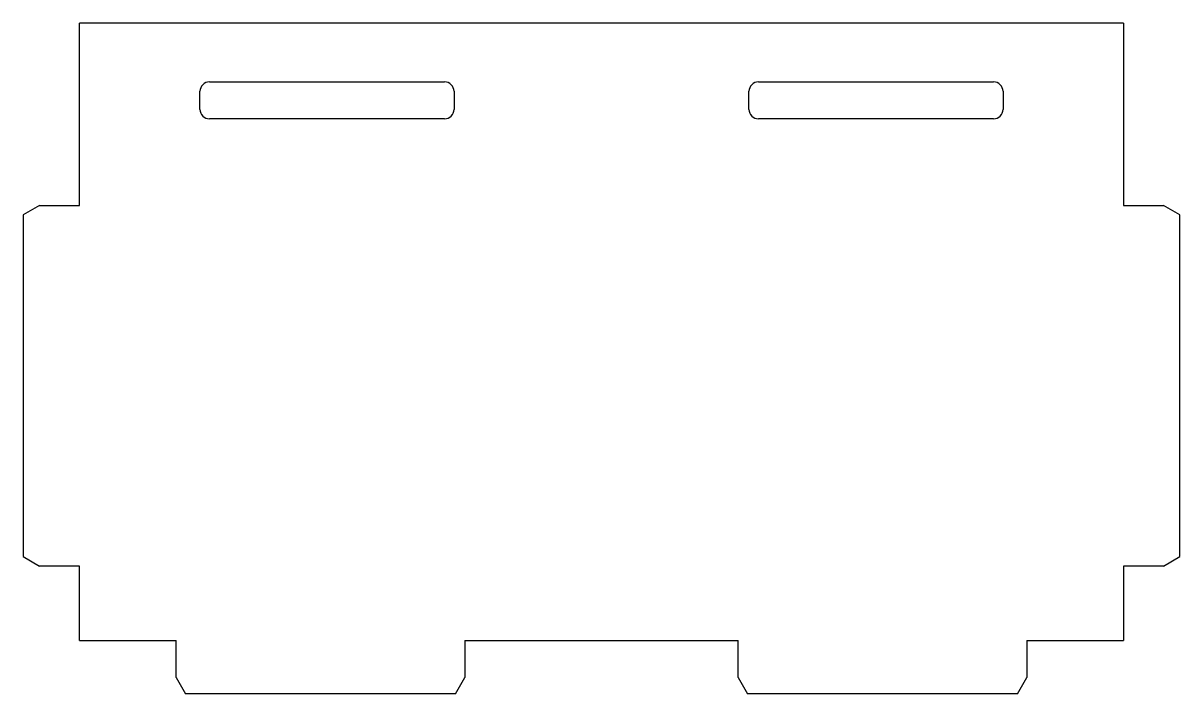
# Model space of a CAD drawing. Header units: inches. Extents: x -1.84 to 1.84, y -1.15 to 0.98.
import ezdxf

# ---------------------------------------------------------------- set-up
doc = ezdxf.new("R2010")
doc.units = ezdxf.units.IN
doc.header["$MEASUREMENT"] = 0

msp = doc.modelspace()

# ---------------------------------------------------------------- linework, layer by layer
at = {"color": 7, "linetype": 'Continuous', "lineweight": 25}
for p, q in [((1.6636, 0.9843), (-1.6636, 0.9843)), ((-1.6636, 0.4032), (-1.6636, 0.9843)), ((1.6636, 0.9843), (1.6636, 0.4032)), ((-1.25, 0.7968), (-0.5, 0.7968)), ((0.5, 0.7968), (1.25, 0.7968)), ((-1.28, 0.7093), (-1.28, 0.7668)), ((-0.47, 0.7668), (-0.47, 0.7093)), ((0.47, 0.7093), (0.47, 0.7668)), ((1.28, 0.7668), (1.28, 0.7093)), ((-0.5, 0.6793), (-1.25, 0.6793)), ((1.25, 0.6793), (0.5, 0.6793)), ((-1.7916, 0.4032), (-1.8436, 0.3732)), ((-1.8436, 0.3732), (-1.8436, -0.7168)), ((-1.7916, 0.4032), (-1.6636, 0.4032)), ((1.6636, 0.4032), (1.7916, 0.4032)), ((1.8436, 0.3732), (1.7916, 0.4032)), ((1.8436, -0.7168), (1.8436, 0.3732)), ((-1.8436, -0.7168), (-1.7916, -0.7468)), ((1.7916, -0.7468), (1.8436, -0.7168)), ((-1.6636, -0.7468), (-1.7916, -0.7468)), ((-1.6636, -0.9843), (-1.6636, -0.7468)), ((1.7916, -0.7468), (1.6636, -0.7468)), ((1.6636, -0.7468), (1.6636, -0.9843)), ((-1.6636, -0.9843), (-1.3561, -0.9843)), ((-1.3561, -1.1023), (-1.3561, -0.9843)), ((-0.4354, -0.9843), (0.4354, -0.9843)), ((-0.4354, -0.9843), (-0.4354, -1.1023)), ((0.4354, -1.1023), (0.4354, -0.9843)), ((1.3561, -0.9843), (1.6636, -0.9843)), ((1.3561, -0.9843), (1.3561, -1.1023)), ((-1.3561, -1.1023), (-1.3261, -1.1543)), ((-0.4654, -1.1543), (-0.4354, -1.1023)), ((0.4354, -1.1023), (0.4654, -1.1543)), ((1.3261, -1.1543), (1.3561, -1.1023)), ((-0.4654, -1.1543), (-1.3261, -1.1543)), ((1.3261, -1.1543), (0.4654, -1.1543))]:
    msp.add_line(p, q, dxfattribs=at)
for centre, start, end in [((-1.25, 0.7668), 90, 180), ((-0.5, 0.7668), 0, 90), ((0.5, 0.7668), 90, 180), ((1.25, 0.7668), 0, 90), ((-1.25, 0.7093), 180, 270), ((-0.5, 0.7093), 270, 0), ((0.5, 0.7093), 180, 270), ((1.25, 0.7093), 270, 0)]:
    msp.add_arc(centre, 0.03, start, end, dxfattribs=at)

doc.saveas('drawing.dxf')
